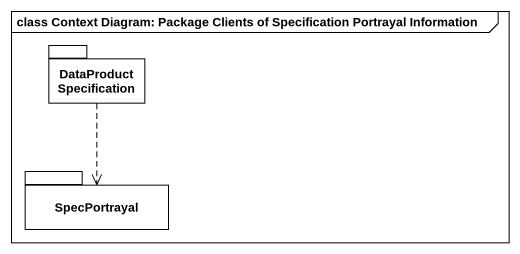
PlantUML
@startuml
mainframe class Context Diagram: Package Clients of Specification Portrayal Information
package DataProductSpecification {
}
package SpecPortrayal {
}
DataProductSpecification ..> SpecPortrayal
@enduml
